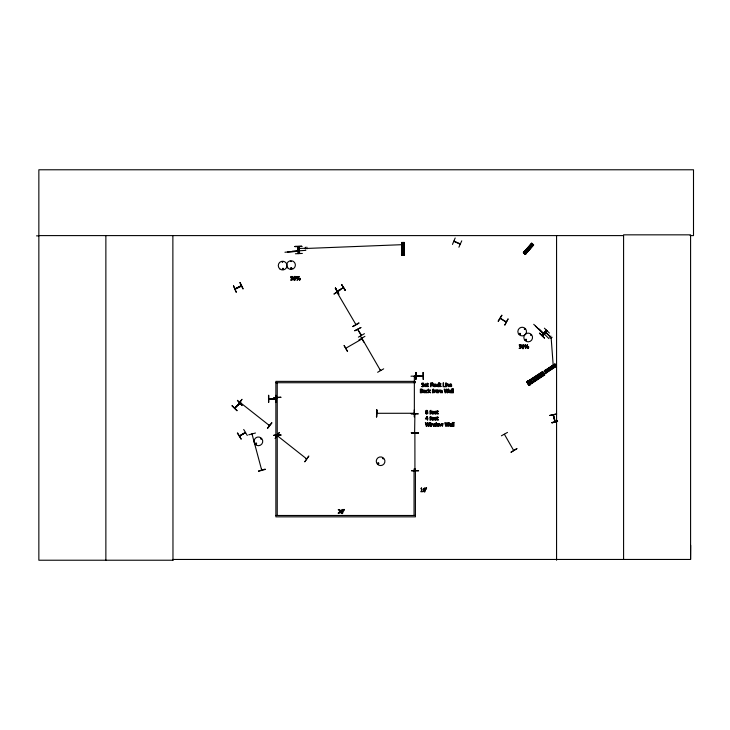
<?xml version="1.0" encoding="UTF-8"?>
<svg xmlns="http://www.w3.org/2000/svg" width="730" height="730" viewBox="0 0 730 730"><rect width="100%" height="100%" fill="white"/><g stroke="black" fill="none" stroke-linecap="round" stroke-linejoin="round"><path stroke-width="1.09" d="M690.087 235.598L693.5 235.598L693.5 169.78L38.854 169.78L38.854 560.22L172.974 560.22L172.882 559.454L690.589 559.454L690.689 545.337M240.544 286.041L241.238 285.695M282.045 261.906L282.756 262.152L282.127 261.732M282.373 268.877C283.532 267.372 283.158 270.246 282.455 268.987M283.477 268.813C281.415 271.022 283.103 266.24 283.349 269.297M291.206 261.523L290.485 261.285L291.142 261.605M291.872 268.448C290.713 265.902 290.348 270.648 291.936 268.275M528.192 383.67L528.566 382.921M256.531 443.667C255.08 445.145 256.376 441.878 256.412 443.959M377.839 463.568C379.08 462.126 378.541 464.983 377.912 463.678M520.508 334.048C519.486 331.457 518.857 336.165 520.572 333.893M524.341 328.993L525.089 328.883L524.386 329.075M524.505 328.984L524.897 329.285M525.235 339.806C526.969 337.753 526.293 341.813 525.308 339.97M277.199 434.396L277.519 434.952L277.245 434.341M414.321 376.26L414.594 376.935L414.348 376.16M414.886 433.328L414.932 470.439M415.27 470.385L415.27 469.901M269.078 424.924L269.343 425.49L240.179 402.504M277.291 435.746L277.911 436.184L277.446 435.518M239.559 436.065L245.526 432.589L239.486 436.166L240.051 435.837M343.419 287.72L337.296 291.17L343.255 287.766M252.005 434.067L252.16 434.633M261.668 470.047L261.468 469.299L261.906 469.837M277.546 398.352L277.519 397.668M554.846 421.712L553.459 414.868M555.256 421.566L553.44 414.923M528.812 383.268L528.529 382.821L528.848 383.268M235.069 288.971L235.671 288.761M241.274 285.977L235.051 288.989L241.247 286.041M362.016 339.277L361.624 339.195M513.637 450.428L504.403 434.277M290.841 268.111C291.261 270.073 292.21 266.897 290.85 268.238M298.333 249.852L298.442 250.399M298.971 250.344L298.88 249.742M337.315 292.94L337.205 292.155M357.773 329.431L361.478 335.234M380.449 369.882L380.731 370.438M544.042 333.181L544.918 333.081M414.622 432.379L414.905 414.056M526.321 340.034C525.938 338.173 525.025 340.928 526.211 340.098M452.481 244.422L455.173 237.989M458.896 247.215L461.752 240.845M268.896 398.68L269.625 398.981M275.173 398.927L275.876 398.68M336.995 292.283L337.278 292.839M355.875 324.503L337.032 292.347L337.552 292.766M498.106 321.154L501.747 315.205M498.353 321.3L501.966 315.333M239.057 403.517L239.559 403.015M239.349 435.883L245.389 432.388L244.805 432.644M252.425 434.578L252.233 433.903M261.887 469.91L261.723 469.308M345.774 348.256L361.843 339.021M255.628 443.192C255.299 446.03 258.082 442.188 255.564 443.356M261.212 439.022L260.838 438.392L261.03 439.095M382.867 458.394L383.332 458.988L382.958 458.358M520.235 334.23C520.444 332.232 518.555 334.951 520.262 334.103M531.011 335.161L530.546 334.568L530.911 335.189M237.98 405.013L241.995 399.301L238.016 405.041M240.635 402.814L240.143 402.431M267.408 428.245L271.697 422.743M267.609 428.41L271.925 422.925M306.098 458.504L306.773 458.632L306.071 458.531M304.821 461.734L308.836 456.013L304.848 461.752M376.853 413.299L414.056 413.262M376.926 413.299L377.556 413.29M275.73 399L268.969 398.927M416.164 375.813L423.017 376.132L416.237 376.132M523.428 252.744L531.787 243.318L523.538 252.845M523.656 252.945L531.933 243.437M523.793 253.073L532.133 243.619M524.049 253.283L524.587 253.757M524.888 253L524.386 253.383M524.715 253.867L533.064 244.431M524.76 253.912L533.073 244.44M524.852 253.985L533.219 244.568M525.053 254.168L533.338 244.669M533.447 244.769L525.171 254.277L533.557 244.869M533.73 324.312L543.74 334.139M535.583 326.118L543.686 334.185M539.506 333.163L544.48 338.054M544.398 328.19L549.407 333.044M541.441 335.07L546.332 330.097M541.678 335.307L546.597 330.352M547.162 330.909L542.28 335.891L547.226 330.973M542.545 336.156L547.409 331.155M550.237 336.932L546.095 332.853L550.52 336.649M549.763 337.406L550.986 336.165M550.876 338.501L552.099 337.251M231.967 405.844L236.921 410.753M235.087 407.45L234.631 407.86L239.741 403.288M234.832 408.198L239.796 403.234L234.951 408.07M277.254 397.759L277.208 398.297M377.967 462.984C376.917 465.64 380.604 462.647 377.866 463.13M460.32 243.893L453.951 241.092L454.562 241.393M526.868 382.164L542.673 371.816L526.887 382.191M526.969 382.319L542.828 372.045M544.361 370.959L554.964 364.142M528.027 381.909L542.901 372.154L528.064 381.963M544.434 371.059L554.983 364.16M544.589 371.296L555.083 364.316M527.233 382.73L543.065 372.409M544.616 371.333L555.229 364.535M528.274 382.283L542.226 373.149M544.689 371.46L555.293 364.644M528.319 382.356L542.262 373.212M544.772 371.579L555.329 364.69M527.544 383.168L528.128 384.062M544.881 371.725L545.273 372.327M545.401 372.519L555.913 365.566M545.465 372.619L556.005 365.703M545.565 372.765L556.114 365.876L545.62 372.857M528.264 384.272L544.078 373.924M528.31 384.345L544.124 373.997M545.721 373.003L556.269 366.113M528.438 384.527L544.224 374.152M556.333 366.204L545.812 373.149L544.334 370.904L554.882 364.014L556.36 366.25M528.52 384.664L544.334 374.317M528.557 384.719L544.452 374.499L528.684 384.911M528.785 385.075L544.58 374.691M544.699 374.882L528.94 385.303L526.713 381.936L542.536 371.606L544.744 374.955M360.401 336.01L363.777 342.115M347.562 351.477L344.058 345.445L347.526 351.504M361.158 335.362L357.755 329.531M352.809 326.42L358.832 322.888M352.946 326.638L358.977 323.144M360.839 327.524L354.671 330.799L360.885 327.606M358.393 337.151L364.434 333.674M358.941 339.915L364.936 336.348M362.463 338.665L362.053 338.09M377.629 372.282L383.688 368.823M501.391 435.801L507.496 432.416M516.886 448.676L510.927 452.308L516.858 448.64M335.499 288.04L338.665 294.263L335.517 288.031M341.558 284.536L345.381 290.385L341.576 284.536M243.701 429.477L247.278 435.472M241.146 439.004L237.35 433.145M240.106 282.501L243.136 288.788M235.033 288.724L241.137 285.713M235.16 289.217L241.438 286.069M240.234 402.193L240.79 402.622M248.748 434.815L255.482 433.009M265.154 469.089L258.447 471.033M258.52 471.279L265.245 469.436M549.845 415.443L556.671 413.983L549.836 415.416M557.519 420.982L551.843 422.907L557.611 421.329M551.752 422.579L557.538 421.073M277.82 436.148L277.354 435.755L306.554 458.814M269.041 398.644L275.812 399M294.938 246.457L301.928 246.366L294.938 246.421M294.957 246.713L301.919 246.32M297.831 248.474L305.368 248.291M297.84 248.665L299.555 248.556M298.251 249.706L299.026 249.66M298.269 249.998L299.045 249.952M298.278 250.189L299.054 250.144M298.296 250.481L299.072 250.436M292.192 251.22L305.824 250.363M298.251 250.992L298.953 251.339M298.935 251.02L287.538 251.987M284.955 252.233L298.953 251.266M295.404 253.766L302.366 253.429M306.928 248.437L404.155 244.596L401.829 244.596M410.981 376.187L417.952 376.041M377.556 413.536L376.872 413.572M410.981 413.536L417.952 413.545M414.229 416.903L414.229 409.922M411.592 433.1L418.564 433.109M273.905 435.144L280.886 435.098M418.573 470.604L411.592 470.558M411.592 470.914L418.573 470.868M411.291 413.983L418.272 414.01M418.272 432.689L411.3 432.899L418.272 432.707M411.291 432.753L418.272 432.863M36.5 235.872L38.854 235.863M38.854 235.598L623.584 235.598M401.646 255.071L404.338 255.062L404.338 242.46L401.646 242.47L401.71 255.071M401.829 243.747L404.155 243.747M401.829 245.882L404.155 245.882M401.829 247.014L404.155 247.014M401.829 248.291L404.155 248.291M401.829 253.785L404.155 253.785M401.445 254.14L404.548 254.14M401.445 254.241L404.548 254.241M423.071 372.446L423.427 379.427M275.876 382.73L415.416 382.73L415.416 381.37L275.876 381.37L275.876 516.84L415.416 516.84L415.416 468.97L414.056 468.97L414.056 515.48M268.512 395.313L268.54 402.294M275.876 395.313L275.876 402.294M268.868 399L275.894 399M275.876 515.48L415.416 515.48M437.16 389.993L436.631 389.993A1.104 1.104 0 0 0 435.993 390.358L435.837 392.284L437.16 392.868A1.095 1.095 0 0 0 437.79 392.512L437.79 390.358M362.171 338.82L361.879 338.282L380.485 370.502L380.166 369.955M500.452 318.307L506.219 321.839M460.201 243.802L459.626 243.902M453.896 241.402L460.21 244.194M554.928 421.63L553.103 414.914M506.164 322.094L500.242 318.508M277.5 435.564L278.002 435.947M530.947 244.276L532.69 245.818M530.381 244.915L532.124 246.457M529.533 245.873L531.276 247.415M528.775 246.722L530.518 248.264M527.927 247.68L529.67 249.222M524.295 251.795L526.038 253.337M523.766 251.804L526.093 253.857L523.702 251.877M545.073 331.438L546.295 332.643M544.936 331.575L546.168 332.78M544.434 332.579L544.981 333.117M544.233 332.78L544.781 333.327M544.096 332.926L544.644 333.464M543.886 333.126L544.443 333.674M539.26 329.075L549.006 338.656M539.433 333.236L544.443 338.09M232.177 405.643L237.104 410.57M553.906 364.854L555.183 366.807M553.194 365.329L554.471 367.272M552.126 366.022L553.395 367.975L551.177 338.182M551.168 366.642L552.446 368.595M550.101 367.345L551.378 369.289M545.511 370.356L546.788 372.3M544.918 370.274L546.697 372.82M541.067 372.866L542.983 375.786M539.999 373.568L541.906 376.488M538.393 374.618L540.309 377.538M536.97 375.548L538.877 378.469M535.364 376.598L537.271 379.518M528.483 381.106L530.391 384.026M527.708 380.914L530.263 384.801M527.589 380.996L530.135 384.883M380.376 369.836L380.695 370.302M341.64 284.49L345.135 290.531M335.435 288.076L338.921 294.117M335.207 288.204L338.702 294.245M237.651 432.972L241.064 439.059M239.851 282.629L242.907 288.898M337.579 292.666L337.032 292.42M261.486 469.372L261.65 469.974L252.023 434.04M306.846 247.123L306.956 248.866M305.304 247.224L305.414 248.966M299.181 246.539L299.656 253.502M298.88 246.557L299.263 253.529M298.041 246.612L298.397 253.584M297.667 246.64L298.141 253.602M376.78 409.931L376.78 416.903M690.589 559.454L690.589 234.841L623.584 234.841L623.584 559.454M556.57 235.598L556.57 560.22M423.172 372.446L423.117 379.427M416 372.446L416 379.427M414.348 376.233L414.348 413.445M404.329 242.46L404.283 255.062M404.137 242.46L404.155 255.062M403.982 242.46L403.973 255.062M403.726 242.46L403.827 255.062M403.681 242.46L403.58 255.062L403.535 242.46M402.467 242.47L402.458 255.071M402.257 242.47L402.303 255.071M402.111 242.47L402.157 255.071M402.002 242.47L401.956 255.071M401.829 242.47L401.81 255.071M277.236 382.73L277.236 515.48M268.795 395.313L268.795 402.294M172.873 235.598L172.974 560.22M105.868 235.598L105.868 560.22M437.024 389.993A1.104 1.104 0 0 1 437.662 390.358M521.065 346.531A1.031 1.031 0 0 0 520.527 346.184L519.714 346.157L519.714 345.18L521.256 344.743L519.24 344.743C518.884 347.124 523.091 347.206 519.085 348.301L520.782 348.301L521.256 346.96A0.912 0.912 0 0 0 520.901 346.367M292.566 278.294A1.031 1.031 0 0 0 292.027 277.957L291.215 277.929L291.215 276.953L292.757 276.515L290.741 276.515C290.385 278.887 294.591 278.979 290.586 280.065L292.283 280.065L292.757 278.723A0.912 0.912 0 0 0 292.401 278.139M293.268 277.902C295.029 286.215 297.329 271.806 293.268 277.902M340.873 511C342.625 519.313 344.925 504.905 340.873 511M423.217 489.401C424.97 497.723 427.278 483.315 423.217 489.401M521.767 346.13C523.529 354.442 525.828 340.034 521.767 346.13M293.779 277.71C293.98 283.651 296.307 274.699 293.779 277.71M341.385 510.817C341.576 516.749 343.903 507.797 341.385 510.817M423.728 489.219C423.929 495.159 426.256 486.207 423.728 489.219M522.279 345.947C522.479 351.878 524.806 342.927 522.279 345.947M296.079 277.281C297.192 281.442 298.689 274.261 296.079 277.281M298.78 278.924C299.884 283.076 301.39 275.904 298.78 278.924M524.578 345.509C525.691 349.67 527.188 342.489 524.578 345.509M527.279 347.151C528.383 351.312 529.889 344.131 527.279 347.151M426.265 391.198C426.046 393.023 429.541 392.302 426.539 392.786A1.068 1.068 0 0 1 425.982 392.32L426.128 390.358L427.88 390.203L426.265 391.198M430.043 411.008L430.034 414.102L430.499 414.102L430.499 411.72L431.248 411.337C430.061 411.382 432.096 409.138 430.043 411.008M430.043 417.122L430.034 420.215L430.499 420.215L430.499 417.843L431.248 417.451C430.061 417.505 432.096 415.26 430.043 417.122M432.479 389.72L432.461 392.813L432.926 392.813L432.926 390.44L433.684 390.048C432.488 390.103 434.532 387.858 432.479 389.72M433.866 412.715L433.529 413.791A1.095 1.095 0 0 1 432.899 414.147L431.585 413.572L431.74 411.638A1.104 1.104 0 0 1 432.37 411.282L432.899 411.282A1.086 1.086 0 0 1 433.529 411.638L433.866 412.715M433.866 418.837L433.529 419.914A1.095 1.095 0 0 1 432.899 420.27L431.585 419.686L431.74 417.761A1.104 1.104 0 0 1 432.37 417.396L432.899 417.396A1.086 1.086 0 0 1 433.529 417.761L433.866 418.837M436.622 412.715L436.284 413.791A1.095 1.095 0 0 1 435.655 414.147L434.332 413.572L434.487 411.638A1.104 1.104 0 0 1 435.126 411.282L435.655 411.282A1.086 1.086 0 0 1 436.284 411.638L436.622 412.715M436.622 418.837L436.284 419.914A1.095 1.095 0 0 1 435.655 420.27L434.332 419.686L434.487 417.761A1.104 1.104 0 0 1 435.126 417.396L435.655 417.396A1.086 1.086 0 0 1 436.284 417.761L436.622 418.837M439.259 424.951L438.922 426.028A1.095 1.095 0 0 1 438.292 426.384L436.978 425.809L437.133 423.874A1.104 1.104 0 0 1 437.763 423.519L438.292 423.519A1.086 1.086 0 0 1 438.922 423.874L439.259 424.951M296.526 277.208C296.626 280.21 298.196 275.685 296.526 277.208M299.227 278.851C299.373 281.862 300.833 277.309 299.227 278.851M525.025 345.445C525.135 348.447 526.677 343.912 525.025 345.445M527.726 347.088C527.827 350.081 529.396 345.555 527.726 347.088M424.358 385.011L424.897 386.553L426.667 386.526L424.823 385.586L426.721 385.358L426.256 384.026L425.097 383.953L424.358 385.011M434.022 424.632L434.423 426.201L436.312 426.338L436.312 422.488L435.846 423.683A1.259 1.259 0 0 0 434.934 423.519A1.086 1.086 0 0 0 434.35 423.884L434.022 424.632M449.379 385.011L449.917 386.553L451.688 386.526L449.844 385.586L451.742 385.358L451.277 384.026L450.118 383.953L449.379 385.011M339.861 512.177L338.118 513.154L340.034 513.044A1.15 1.15 0 0 0 340.335 512.451C339.404 511.292 341.175 508.929 338.218 509.768C340.381 510.161 338.656 510.973 339.861 512.177M528.721 247.871C529.469 249.806 530.163 246.384 528.721 247.871M344.222 509.458L343.775 510.89L343.675 509.458L344.222 509.458M426.576 487.859L426.128 489.292L426.019 487.859L426.576 487.859M536.358 377.373C537.472 380.275 538.539 375.156 536.358 377.373M550.767 367.865C551.506 369.8 552.227 366.387 550.767 367.865M422.341 391.7L420.845 392.393L420.845 391.034L422.341 391.7M427.296 411.273C426.238 413.499 425.681 409.229 427.296 411.273M427.88 413.07C426.165 415.945 424.979 412.167 425.745 410.753A1.058 1.058 0 0 1 426.238 410.397C428.62 409.995 426.986 412.267 427.88 413.07M421.602 383.779C422.889 385.988 424.915 385.86 421.557 386.48C423.929 387.986 425.079 384.318 422.214 384.318C422.314 382.94 425.563 383.542 422.323 383.022A1.177 1.177 0 0 0 421.776 383.405L421.602 383.779M422.852 391.681L422.25 392.658L420.352 392.813L420.352 389.126C423.427 388.387 421.922 390.596 422.852 391.681M431.932 412.249C432.269 416.529 434.56 410.032 431.932 412.249M431.932 418.372C432.269 422.652 434.56 416.146 431.932 418.372M436.184 390.97C436.522 395.249 438.821 388.743 436.184 390.97M434.678 412.249C435.016 416.529 437.316 410.032 434.678 412.249M434.678 418.372C435.016 422.652 437.316 416.146 434.678 418.372M437.325 424.486C437.662 428.765 439.953 422.268 437.325 424.486M426.001 412.806C426.557 415.662 428.245 411.072 426.001 412.806M434.523 424.513C434.861 428.629 436.859 422.223 434.523 424.513M423.135 391.745L423.108 392.01A0.949 0.949 0 0 0 423.254 392.521L425.307 392.813L425.143 390.322L423.336 390.112L424.851 390.997L423.135 391.745M432.954 385.632L432.917 385.896A0.949 0.949 0 0 0 433.063 386.398L435.116 386.699L434.952 384.199L433.145 383.989L434.66 384.874L432.954 385.632M448.85 391.745L448.822 392.01A0.949 0.949 0 0 0 448.968 392.521L451.021 392.813L450.857 390.322L449.05 390.112L450.556 390.997L448.85 391.745M449.498 425.271L449.461 425.535A0.949 0.949 0 0 0 449.607 426.037L451.66 426.338L451.496 423.838L449.689 423.628L451.204 424.513L449.498 425.271M402.495 247.525C403.124 249.496 404.028 246.129 402.495 247.525M423.619 391.8L424.322 392.439L424.851 391.371L423.619 391.8M433.428 385.677L434.131 386.325L434.66 385.248L433.428 385.677M449.333 391.8L450.036 392.439L450.556 391.371L449.333 391.8M449.972 425.316L450.675 425.964L451.204 424.887L449.972 425.316M422.168 390.03L420.845 390.623L420.845 389.546L422.168 390.03M442.626 423.573L442.161 425.709L441.486 423.573L440.445 425.709L439.478 423.573L440.181 426.338L441.285 424.203L442.389 426.338L443.092 423.573L442.626 423.573M424.878 384.701C426.63 386.389 426.311 383.113 424.878 384.701M449.899 384.701C451.651 386.389 451.332 383.113 449.899 384.701M429.322 422.652L428.583 425.745L427.835 422.652L427.342 422.652L426.603 425.718L425.855 422.652L425.353 422.652L426.302 426.338L426.84 426.338L427.57 423.272L428.318 426.338L428.875 426.338L429.797 422.652L429.322 422.652M448.138 389.126L447.399 392.22L446.651 389.126L446.158 389.126L445.419 392.192L444.67 389.126L444.168 389.126L445.118 392.813L445.656 392.813L446.386 389.756L447.134 392.813L447.691 392.813L448.612 389.126L448.138 389.126M448.777 422.652L448.037 425.745L447.289 422.652L446.796 422.652L446.057 425.718L445.318 422.652L444.816 422.652L445.756 426.338L446.295 426.338L447.025 423.272L447.782 426.338L448.329 426.338L449.26 422.652L448.777 422.652M421.548 488.014L420.79 488.525L421.456 488.863L421.456 491.336L420.79 491.71L422.588 491.71L421.931 491.336L421.548 488.014M299.054 276.515L297.119 280.201L299.054 276.515M527.553 344.743L525.618 348.429L527.553 344.743M508.034 319.01L504.74 325.169L508.025 319.001M279.216 432.625L275.228 438.365L279.216 432.625M427.023 417.113L425.782 418.555L427.023 418.555L427.023 417.113M427.041 416.529L425.389 418.947L427.023 418.947L427.497 420.215L427.935 418.555L427.041 416.529M531.668 243.209L523.301 252.635L525.326 254.414L533.667 244.961L531.659 243.199M532.225 243.701L523.912 253.173L532.27 243.738M429.861 390.048L428.765 391.216L428.3 388.962L428.3 392.813L428.948 391.481L430.59 392.813L429.304 391.207L430.445 390.048L429.861 390.048M237.451 400.368L242.105 405.57L237.423 400.387M440.756 390.249L438.602 390.048L438.602 392.813L439.706 390.413L440.637 392.813C439.369 389.875 443.073 389.747 441.741 392.813L442.207 392.813L442.143 390.523L440.756 390.249M434.66 390.714L434.022 392.813L434.022 390.048L435.491 390.066L434.66 390.714M447.39 384.071L446.714 383.934L446.714 386.699L447.18 384.628L447.901 384.299L448.895 386.699L448.758 384.272L447.39 384.071M432.032 423.71L431.357 423.573L431.357 426.338L431.822 424.267L432.543 423.938L433.529 426.338L433.401 423.911L432.032 423.71M437.462 386.389L435.901 386.38L435.755 383.934L436.741 386.334L437.462 385.997L437.927 383.934L437.927 386.699L437.462 386.389M339.906 290.12L334.084 293.98L339.906 290.12M233.49 285.731L236.201 292.173L233.49 285.731M428.519 386.252L427.753 386.17L427.689 384.318L428.537 383.934L427.223 383.14C426.685 383.807 427.032 387.94 428.537 386.252M441.084 386.252L440.318 386.17L440.254 384.318L441.112 383.934L439.788 383.14C439.259 383.807 439.606 387.94 441.112 386.252M438.42 413.654L437.717 413.645L437.589 411.72L438.447 411.337L437.124 410.543C436.595 411.209 436.941 415.343 438.447 413.654M438.42 419.777L437.653 419.686L437.589 417.843L438.447 417.451L437.124 416.657C436.595 417.332 436.941 421.456 438.447 419.777M280.886 397.257L273.905 397.686L280.886 397.257M376.826 409.931L376.488 416.903L376.826 409.931M418.564 432.799L411.592 433.2L418.564 432.771M280.886 434.998L273.914 435.436L280.886 434.998M416.091 372.446L415.708 379.427L416.045 372.446M439.077 382.849L438.611 382.849L438.611 386.699L439.077 386.699L439.077 382.849M446.066 382.985L445.537 383.469L446.066 382.985M432.717 383.013L430.508 383.013L430.508 386.699L431.001 386.699L431.001 384.92L432.644 384.92L431.001 384.482L431.001 383.451L432.717 383.013M443.566 383.013L443.073 383.013L443.073 386.699L445.209 386.699L443.566 386.261L443.566 383.013M446.039 383.934L445.574 383.934L445.574 386.699L446.039 386.699L446.039 383.934M452.153 388.962L451.688 388.962L451.688 392.813L452.153 392.813L452.153 388.962M453.312 388.962L452.846 388.962L452.846 392.813L453.312 392.813L453.312 388.962M452.792 422.488L452.326 422.488L452.326 426.338L452.792 426.338L452.792 422.488M453.951 422.488L453.485 422.488L453.485 426.338L453.951 426.338L453.951 422.488M430.709 422.624L430.18 423.108L430.709 422.624M430.673 423.573L430.207 423.573L430.207 426.338L430.673 426.338L430.673 423.573M255.345 444.442A4.353 4.353 0 0 0 262.608 442.435A4.353 4.353 0 0 0 257.234 437.151A4.353 4.353 0 0 0 255.345 444.442M288.186 268.321A4.334 4.334 0 0 0 295.303 265.921A4.334 4.334 0 0 0 289.673 260.957A4.334 4.334 0 0 0 288.186 268.321M279.763 268.868A4.362 4.362 0 0 0 286.917 266.459A4.362 4.362 0 0 0 281.251 261.459A4.362 4.362 0 0 0 279.763 268.868M377.565 464.335A4.334 4.334 0 0 0 384.792 462.327A4.334 4.334 0 0 0 379.436 457.062A4.334 4.334 0 0 0 377.565 464.335M525.144 340.582A4.353 4.353 0 0 0 532.407 338.565A4.353 4.353 0 0 0 527.033 333.281A4.353 4.353 0 0 0 525.144 340.582M519.149 334.65A4.325 4.325 0 0 0 526.366 332.652A4.325 4.325 0 0 0 521.028 327.405A4.325 4.325 0 0 0 519.149 334.65"/></g></svg>
